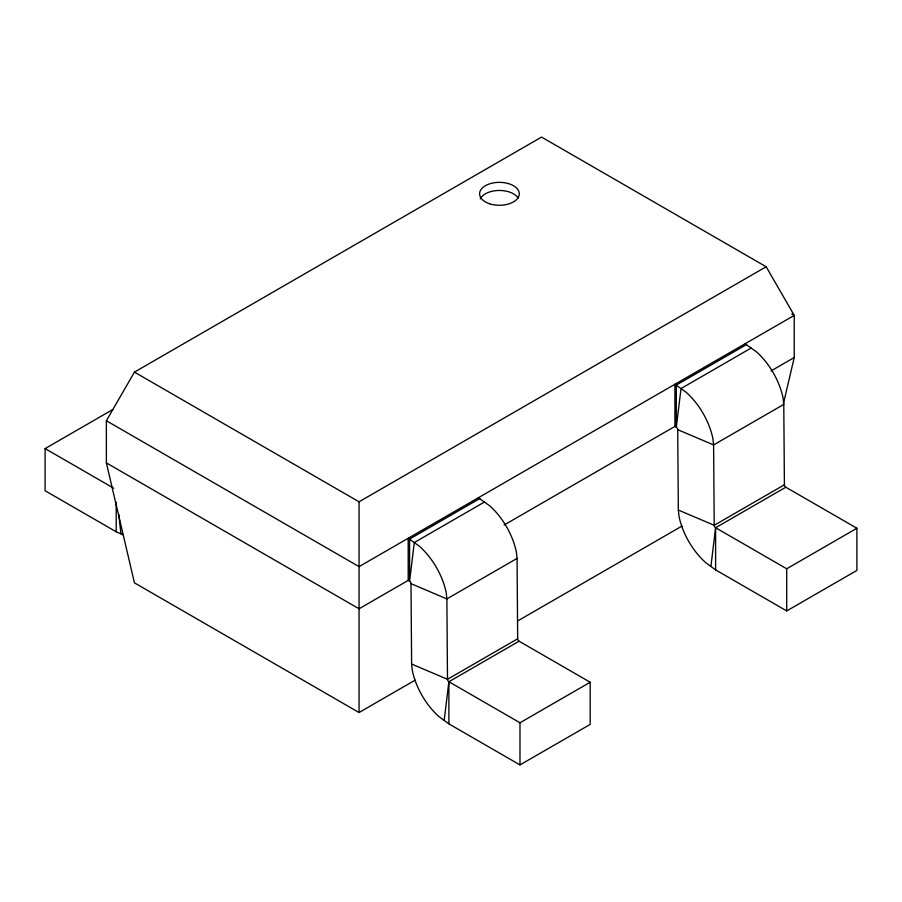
<?xml version="1.0" encoding="UTF-8"?>
<svg xmlns="http://www.w3.org/2000/svg" width="902" height="902" viewBox="0 0 902 902"><rect width="100%" height="100%" fill="white"/><g stroke="black" fill="none" stroke-linecap="round" stroke-linejoin="round"><path stroke-width="1.35" d="M444.167 720.427L448.892 681.732A1.984 1.15 60 0 1 447.493 679.296L446.873 598.917L446.197 592.659A53.601 30.95 60 0 0 419.396 546.24L408.189 538.268L408.189 580.414L409.587 581.226A1.984 1.15 60 0 1 410.996 583.662L411.616 664.041L412.282 670.299A53.601 30.95 60 0 0 439.082 716.718L448.892 723.878L519.98 764.919L590.179 724.396L590.179 682.25L519.09 641.209A1.984 1.15 60 0 1 517.68 638.774L517.06 558.394L516.395 552.137A53.601 30.95 60 0 0 489.583 505.718L478.376 497.746M710.9 566.433L715.613 527.738A1.984 1.15 60 0 1 714.215 525.302L713.595 444.923L712.918 438.665A53.601 30.95 60 0 0 686.118 392.246L674.91 384.275L674.91 426.42L676.308 427.232A1.984 1.15 60 0 1 677.718 429.668L678.338 510.047L679.003 516.305A53.601 30.95 60 0 0 705.804 562.724L715.613 569.884L786.713 610.925L856.9 570.402L856.9 528.256L785.811 487.215A1.984 1.15 60 0 1 784.402 484.78L783.782 404.4L783.116 398.143A53.601 30.95 60 0 0 756.316 351.724L745.097 343.752M783.387 403.882L794.234 357.53L794.234 315.384L766.159 266.755L541.55 137.081L134.443 372.12L106.368 420.749L106.368 462.895L134.443 582.85L359.052 712.524L415.123 680.153M123.461 534.875L116.189 531.785L45.1 490.744L45.1 448.598L112.874 409.474M134.443 372.12L359.052 501.794L766.159 266.755M479.774 498.558L409.587 539.08L409.587 581.226L414.311 542.53L484.498 501.997M746.506 344.564L676.308 385.086L676.308 427.232L681.033 388.536L751.219 348.014M409.034 579.93L359.052 608.782L106.368 462.895M504.105 525.032L674.775 426.499M771.075 370.902L794.234 357.53M517.06 558.394L446.873 598.917L410.996 583.662M783.782 404.4L713.595 444.923L677.718 429.668M517.5 621.05L682.047 526.046M517.68 638.774L447.493 679.296L411.616 664.041M784.402 484.78L714.215 525.302L678.338 510.047M448.892 723.878L448.892 681.732L519.09 641.209M715.613 569.884L715.613 527.738L785.811 487.215M448.892 681.732L519.98 722.773L590.179 682.25M715.613 527.738L786.713 568.779L856.9 528.256M791.798 313.986L794.234 315.384L359.052 566.636L106.368 420.749M45.1 448.598L113.787 488.253M118.85 514.478L120.913 533.804M786.713 568.779L786.713 610.925M519.98 722.773L519.98 764.919M359.052 501.794L359.052 712.524M116.189 502.29L116.189 531.785M480.259 198.959A19.855 11.467 0 0 1 498.569 190.469A19.855 11.467 0 0 1 518.086 198M489.504 203.739A19.855 11.467 0 0 0 519.281 193.817A19.855 11.467 0 0 0 489.504 183.884A19.855 11.467 0 0 0 489.504 203.739"/></g></svg>
